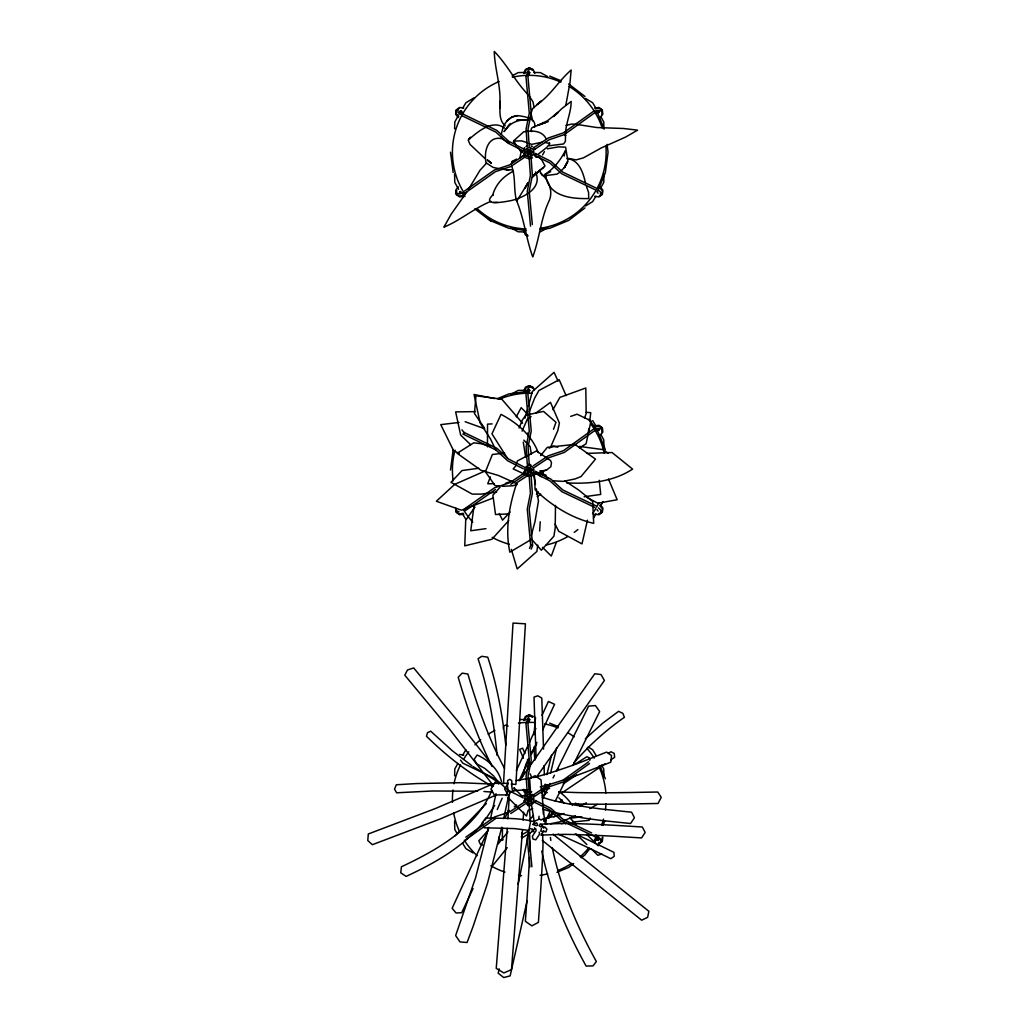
<?xml version="1.0" encoding="UTF-8"?>
<svg xmlns="http://www.w3.org/2000/svg" width="1029" height="1029" viewBox="0 0 1029 1029"><rect width="100%" height="100%" fill="white"/><g stroke="black" fill="none" stroke-linecap="round" stroke-linejoin="round"><path stroke-width="1.5" d="M454.612 128.818L454.779 122.039L458.6 115.068M454.612 775.827L454.779 769.049L457.841 763.467M499.94 108.405L499.94 101.331C500.377 109.55 498.113 119.776 505.226 125.795M603.946 174.094L603.779 182.365L600.717 187.934M487.463 446.818L487.527 424.128L492.119 423.897M502.461 827.586L502.319 840.359M533.987 734.706L535.517 717.393M511.272 164.164L512.339 161.334L516.468 159.122M539.029 816.254L538.913 818.672L541.048 820.036L543.106 818.878M543.325 814.042L543.531 809.797M503.49 783.686L513.021 623.072L525.42 623.806L515.889 784.42L511.246 784.137M509.149 798.067L507.889 818.827M539.646 530.977L540.238 521.793M523.131 820.1L523.645 812.151M507.271 828.319L496.235 968.379L503.876 972.945L511.477 969.64L522.513 829.58M534.463 127.339C537.125 117.975 524.211 116.599 517.857 115.608C507.914 116.136 502.602 125.332 501.406 134.349M531.118 113.267L532.456 108.804L541.498 100.958L537.061 104.482C550.759 95.311 558.824 80.596 571.159 70.036L569.976 82.706L565.86 105.048M503.335 728.982L503.657 725.998L506.049 724.969L508.12 726.101M456.735 190.262L456.452 192.886L459.063 194.031L461.918 193.169M601.824 114.129L602.106 111.518L599.495 110.36L596.627 111.235M601.824 431.961L602.106 429.337L599.495 428.193M514.178 790.401L514.487 787.764M588.395 431.936L588.768 428.977M589.668 421.568L590.762 412.668L586.17 412.32M474.099 505.046L470.755 530.771L485.958 528.649M450.496 470.034L453.184 449.634M602.853 837.194L602.299 841.375L598.955 843.934M537.743 545.138L536.894 551.428L517.201 568.947L511.323 549.345M529.922 151.893L529.459 149.784L530.655 149.089L530.887 150.877L528.25 150.903M597 191.793L598.081 193.233M597 509.625L598.081 511.066M595.932 834.969L599.11 839.252L598.415 840.436L597.347 840.14M462.368 115.557L459.654 111.852L460.362 110.669L461.429 110.978M528.546 471.076L529.253 469.893M528.546 800.253L529.253 799.083L530.437 799.79M519.992 157.926L520.944 152.408L519.967 149.964M528.237 835.188L518.127 884.207M564.201 156.074L565.255 150.8C560.664 159.984 553.731 168.859 544.856 174.48L550.644 171.702M496.004 793.693L490.589 818.428M508.75 795.25L503.695 818.595M522.5 776.779L525.613 765.332M527.105 900.864L510.14 975.878L503.734 977.55L498.165 973.164L499.155 968.868M488.543 827.432L475.617 877.634L455.641 935.554L459.976 941.908L467.076 942.5L473.121 926.37L487.424 883.589L501.74 827.265M527.478 73.393L528.16 70.474L530.462 68.776L532.585 70.345M527.478 391.213L528.16 388.293L530.462 386.608L532.585 388.177M527.478 720.403L528.16 717.483L530.462 715.785L532.585 717.354M587.482 520.159L581.977 543.904L558.696 531.273L555.12 524.121M546.875 774.605L551.557 755.106M550.605 772.985L556.689 747.659M527.555 409.375L524.931 418.134M528.34 406.404L532.289 391.612L554.052 372.344L558.065 381.103M531.286 535.556L534.99 521.652L538.476 500.969L536.289 488.762M506.114 795.674L507.786 789.976M508.39 797.951L510.062 792.253L516.146 790.195M524.829 73.393L526.243 69.496L529.279 67.875L533.176 69.496L534.784 73.393M524.829 391.213L526.243 387.316L529.279 385.708L533.176 387.316L534.244 389.914M524.829 720.403L526.243 716.506L529.279 714.885L533.176 716.506M553.525 429.273L555.982 422.302L543.531 411.407L525.755 415.15L522.488 419.845L519.066 428.013M491.965 790.233C475.835 828.204 437.106 849.954 401.387 866.804L400.77 872.824L406.121 876.412C434.624 863.164 463.14 847.214 483.154 822.403M490.306 476.916L487.759 483.797L494.19 483.656M556.29 542.502L551.287 556.072L542.463 547.287M584.536 418.083L586.17 413.671L585.81 387.984L559.879 397.413L552.959 409.645M529.292 411.857L534.656 398.094L538.913 390.505L559.197 379.74L566.091 395.612M529.523 548.406L530.977 544.881M523.774 73.393L525.382 69.496L529.279 67.875L532.315 69.496M534.939 155.469L535.594 153.887M597.502 191.587L605.374 172.589L608.062 152.202L607.033 144.356M523.774 391.213L525.382 387.316L529.279 385.708L532.315 387.316M534.939 473.301L535.594 471.719M523.774 720.403L525.382 716.506L529.279 714.885L532.495 716.75M534.939 802.479L535.594 800.896M598.711 835.677L594.621 842.365M602.955 825.451L604.769 821.065M527.748 72.802L528.726 71.451L529.691 72.802M529.408 73.11L529.691 72.429L527.928 76.66L531.247 113.177L528.044 129.011L529.228 146.465M527.748 390.634L528.726 389.284L529.691 390.634M529.408 390.943L529.691 390.248L527.928 394.493L531.247 431.01L528.044 446.843L529.228 464.285M531.183 549.087L532.649 545.563L529.202 509.059L532.366 493.213L531.118 475.771M527.748 719.811L528.726 718.461L529.691 719.811M529.408 720.12L529.691 719.438L527.928 723.67L531.247 760.187L528.044 776.02L529.228 793.475M528.031 71.734L525.973 76.66L529.292 113.177L526.089 129.011L527.285 146.465M528.031 389.567L525.973 394.493L529.292 431.01L526.089 446.843L527.285 464.285M528.031 718.744L525.973 723.67L529.292 760.187L526.089 776.02L527.285 793.475M502.165 798.182L497.264 809.54M590.17 818.029L589.193 820.306L578.427 821.438A35.874 2.032 -5.7 0 0 572.381 822.145M522.089 431.151L527.195 419.408L531.08 416.565M504.956 818.235L508.699 809.72M526.063 763.968L528.018 759.569M488.479 829.387L452.143 908.285L456.027 912.967L461.712 912.723L473.057 888.541M456.259 190.648L456.259 194.365L459.603 196.925L463.783 196.372M516.314 770.657L528.237 744.97M529.472 742.308L535.89 728.493M519.079 780.767L529.318 758.695M531.273 754.476L536.906 742.346M542.63 730.024L554.567 704.312L548.431 701.469L542.026 715.284M542.888 798.453L550.296 783.493M553.036 777.963L554.412 775.197M556.457 771.055L588.639 706.126L595.431 705.572L599.65 711.579L572.947 765.473M550.412 810.942L545.126 821.605L543.441 819.2M555.236 801.205L566.104 779.275M525.189 187.844L528.083 182.725L516.687 201.157C513.33 189.696 515.928 177.425 511.696 166.093M516.236 416.835L521.176 407.664L527.568 414.121M531.388 752.842L536.572 744.263M600.717 505.766L603.007 501.586M525.163 187.883L527.993 182.93M542.553 154.903L544.444 151.61M468.517 189.285L479.99 170.287L486.331 163.354M462.613 108.199L465.905 102.759L474.266 97.729M595.945 196.205L592.653 201.633L585.578 205.916M593.476 518.101L595.945 514.024M462.613 755.209L465.905 749.768M494.692 805.437L485.006 820.1M466.896 191.908L451.139 214.238L443.885 227.177C460.465 220.322 474.15 208.205 490.782 201.388M536.469 494.357L538.167 491.759M550.515 447.332L557.808 430.585L559.403 423.048L550.476 402.365L536.25 412.783M541.601 833.979L543.762 830.686M532.971 824.409L534.643 821.875C518.809 817.348 502.036 818.647 485.752 817.991L482.022 823.071L484.299 827.792L514.577 828.589L528.765 830.377M543.839 788.896L546.399 785.05M512.005 161.785L512.339 161.334M519.774 780.471L594.788 673.738L601.026 674.561L604.396 680.491L536.443 777.191M527.658 789.68L525.073 793.359L523.041 789.809M470.523 137.217L468.697 139.661C477.739 131.725 492.492 119.017 504.532 128.059M556.586 770.965L558.515 768.419M458.265 186.828L455.706 190.185L456.259 194.365L459.166 196.179L463.243 195.459M523.62 148.935L524.649 147.571M600.28 117.563L602.853 114.219L602.299 110.039L598.955 107.466L594.775 108.019M600.28 435.396L602.853 432.051L602.299 427.871L598.955 425.299L594.775 425.852M589.797 848.642L584.986 854.919L581.218 857.8M460.272 191.445L459.487 192.23L460.182 193.426L465.481 192.757L495.476 171.65L510.796 166.531L525.317 156.794M460.182 193.426L461.378 192.745M530.604 153.27L531.581 154.247L530.604 155.212L529.626 154.247L531.054 152.665M530.604 471.102L531.581 472.067L530.604 473.044L529.626 472.067L531.054 470.497M510.333 123.493L504.03 131.622L508.969 125.268M529.536 820.152L533.459 815.29M497.882 844.217L507.94 831.805M507.233 847.703L491.849 866.637M541.408 828.551L540.727 831.136L545.962 831.844L546.913 829.13L544.946 827.059L540.469 826.776L539.235 825.824L540.315 823.766L542.283 825.837M540.598 455.628L547.338 447.345L574.889 444.361L595.508 459.127L580.986 476.607L574.915 478.987L563.082 481.392L552.805 480.749M470.034 137.899L468.182 140.163L470.073 144.459L484.993 158.53M474.986 507.065L465.713 520.211L464.761 545.846L491.926 539.26L508.738 520.584M546 788.806L549.254 784.921M500.068 487.193L492.904 495.245L495.528 514.526L509.496 513.87M454.818 835.985L486.28 803.585M552.29 813.064L547.724 817.425M553.293 813.798L548.727 818.158M487.514 831.033L478.794 840.834L480.234 843.986L482.652 845.131M506.152 128.882C511.091 122.091 519.838 119.145 528.006 120.071L516.725 120.187M529.047 800.099L530.655 798.607L529.678 797.642L528.25 797.912M573.873 762.836C588.858 745.742 605.721 730.281 624.397 717.303L622.892 713.393L618.609 711.322L602.698 723.207L585.308 738.848M510.14 511.992L502.538 520.172L499.271 513.587M543.698 167.547L533.421 175.509L545.01 166.029L541.846 159.958L538.849 157.27L535.504 156.537L538.849 157.27M521.201 836.899L522.359 835.728L521.613 832.873M532.443 177.271L540.006 170.338L532.983 175.702M561.062 170.917L564.792 167.11L567.506 161.72L564.381 167.65L567.931 161.36L565.59 147.147L558.413 146.877L547.389 148.832M542 834.622L542.643 834.056L542.99 844.5A106.399 2.74 -85.4 0 1 540.598 891.217L538.399 922.37L531.89 925.856L525.369 921.328L527.581 890.162A106.399 2.74 -85.4 0 0 529.472 857.491M560.175 801.745L562.22 799.957M554.232 812.022L548.573 816.859M533.176 830.969L522.346 837.735M507.014 812.781L509.432 810.736M559.043 172.821L556.818 174.171L544.29 175.74L542.283 175.419L539.685 171.007M514.23 806.839L516.597 805M533.138 474.575L546.528 470.073L550.811 466.729L551.467 462.973L550.618 460.58L536.469 450.946L517.355 460.979L515.619 466.201L513.149 468.877L527.26 475.424M506.873 120.907L511.799 117.087L517.857 115.608M584.986 207.909L568.664 220.425L549.666 228.297L540.251 229.531M573.693 863.588L568.664 867.434L556.972 872.283M528.25 468.722L530.887 468.709L530.655 466.922L529.459 467.616L530.038 468.98M529.922 798.903L528.147 798.645M537.241 496.673L540.739 494.1M563.429 779.866L588.665 761.782M589.488 763.544L564.252 781.628L549.139 786.773L534.398 796.549M464.503 191.06L494.499 169.965L509.818 164.846L524.34 155.109M464.503 508.892L494.499 487.797L509.818 482.678L524.34 472.941M465.481 510.577L495.476 489.482M465.803 837.156L494.499 816.975L509.818 811.855L524.34 802.118M465.481 839.767L495.476 818.66M538.566 153.913L546.605 147.584L549.73 143.88L549.383 142.555M563.223 783.905L576.536 774.94M608.435 753.421L610.93 751.736L614.21 753.369L614.673 757.293L610.93 759.814M562.117 792.742L604.911 763.878M510.796 484.363L525.317 474.626M510.796 813.54L525.317 803.803M533.575 147.777L548.303 137.989L563.429 132.857L593.707 111.158L598.865 110.527L599.457 111.775L598.556 112.38M534.398 149.539L549.139 139.764L564.252 134.619L594.543 112.92L598.955 112.328L598.209 112.367M533.575 465.597L548.303 455.821L563.429 450.676L593.707 428.99L598.865 428.36L599.457 429.607L598.556 430.212M534.398 467.372L549.139 457.596L564.252 452.451L594.543 430.752L598.955 430.161L597.656 429.685M533.575 794.787L548.303 784.998M526.989 476.067L516.931 482.614C509.355 504.969 504.892 528.713 509.831 552.174L530.051 540.186M513.471 171.148C503.413 176.216 495.631 184.268 492.672 195.253L493.097 194.661C480.119 207.112 506.422 201.452 511.683 200.462C524.417 197.221 542.862 187.985 535.53 171.933M574.761 764.38L586.954 756.701L589.746 758.167L589.81 760.328M529.562 830.429L521.857 834.776M599.392 843.188L602.299 841.375L602.209 837.477M553.795 816.923L556.174 815.47M579.494 447.834L586.08 443.808L591.006 420.861L577.089 414.198L570.683 416.385M549.139 448.245L553.19 445.904L557.795 447.229M512.185 75.85L518.153 72.596L526.102 72.429M547.66 227.808L540.405 231.795M510.898 394.416L518.153 390.428L526.102 390.261M538.643 819.431L534.141 821.335L531.427 803.983M597.244 804.434L589.81 808.588M586.363 802.839L583.957 804.163A57.302 10.457 -31 0 1 579.932 806.247M539.312 474.806L543.273 472.8M522.796 796.047L525.356 794.812M529.189 792.96L531.761 791.713M541.498 793.205L542.412 792.767M494.73 782.4L496.866 781.371L473.07 766.541M534.18 823.997L536.752 822.776L537.665 825.181L536.623 825.721L532.868 824.499M493.418 783.725L435.46 808.511L368.318 833.979L367.765 840.526L372.382 844.693L439.524 819.238L496.145 795.057M458.098 109.254L457.931 112.302L460.13 114.348M600.46 195.137L600.614 192.089L598.428 190.043M492.994 498.087L461.429 510.204L436.36 501.252L454.728 484.35L485.508 470.793M598.518 513.818L600.923 512.764L600.614 509.921L598.428 507.876M598.518 842.995L600.923 841.941L600.614 839.098L598.428 837.053M526.012 146.542L527.581 145.886M528.006 152.112L529.382 152.112M532.546 157.861L529.279 158.736L526.012 157.861M497.2 398.776L508.892 393.927L529.279 391.252M528.006 469.944L529.382 469.944M532.546 475.694L527.581 476.35M528.006 799.121L529.382 799.121M566.001 125.358L571.815 124.072L575.944 124.303L596.897 127.545L623.535 128.496L637.581 130.168L625.478 137.14L601.463 147.842L583.482 157.823L576.214 159.881L567.712 158.312M520.481 157.115L524.841 155.443M505.419 483.386L511.284 481.199M546.335 122.207L532.032 127.609L531.118 129.178L531.569 131.571M548.238 121.641L537.627 125.332L547.441 120.766L558.207 112.277L553.576 116.599L561.988 108.482L571.159 101.434C571.211 113.254 565.14 124.007 565.487 135.867L565.487 135.211L565.397 141.41L563.583 143.957L549.1 145.784M532.739 808.82L528.16 810.35L526.501 816.061L508.159 797.719M541.395 792.021L543.595 791.301M542.515 795.378L544.701 794.658M601.836 854.006L597.836 855.292L591.019 848.603M516.957 484.543L512.725 485.765L502.113 486.305M543.544 789.822L544.958 791.314L544.328 793.269L547.287 792.6M544.457 789.616L549.589 788.446M595.302 108.945L599.392 108.225L602.299 110.039M595.302 426.765L599.392 426.045L602.299 427.871L602.377 430.161M463.243 513.291L459.166 514.011L456.259 512.185L455.706 508.004M531.89 777.847L516.249 780.509M511.863 169.836L506.242 169.759M514.86 141.05L521.587 140.87L527.388 142.709M540.199 471.179L546.528 470.073M584.125 496.775L600.717 494.434L599.251 480.311M597.733 110.617L597.656 111.852M478.652 468.272L462.034 470.549L450.998 482.331L472.195 494.087L480.929 494.139L496.621 492.055M463.783 514.204L459.603 514.757L456.259 512.185L456.13 508.75M530.964 805.527L527.581 805.527M459.95 191.638L461.275 191.999M527.221 789.745L515.4 790.491M504.609 453.004L492.376 454.496L485.456 471.706L494.936 485.521L499.181 486.164M459.05 422.456L440.746 424.63L453.622 450.728L459.281 453.467M544.624 818.235L556.033 816.203A57.302 10.457 -31 0 0 563.982 813.463M550.631 823.714L559.48 821.939A57.302 10.457 -31 0 0 575.455 815.791M581.848 816.859L578.015 817.27A35.874 2.032 -5.7 0 0 570.516 818.158M540.881 835.085L563.969 834.365A92.79 3.807 3.8 0 1 613.567 836.23L641.582 837.928L645.183 832.435L642.315 826.994L614.3 825.297A92.79 3.807 3.8 0 0 564.689 823.419L541.614 824.139L543.762 828.229M459.474 108.186L456.259 110.039L455.706 114.219L458.265 117.563M599.084 196.205L602.299 194.365L602.853 190.185L600.28 186.828M599.084 514.037L602.299 512.185L602.853 508.004L600.28 504.66M586.569 453.403L612.075 452.541L632.591 469.108C612.975 481.881 589.488 484.093 566.67 482.897M500.48 839.947L503.13 839.728M541.949 142.208L531.659 144.382L529.356 143.494M528.211 151.327L528.957 151.302M528.211 469.16L528.957 469.121M528.211 798.337L528.957 798.311M493.586 202.494L497.56 202.353M519.735 719.58L526.102 719.438M475.514 411.626L455.654 411.896L460.658 435.061L470.665 444.695M517.728 119.93L524.533 120.02M534.051 72.467L540.405 72.596L547.66 76.583M502.769 138.954C487.81 134.658 483.514 152.151 486.112 162.801L493.058 167.393L499.206 168.692M524.507 231.937L518.153 231.795L510.898 227.808M570.336 803.829L575.983 803.996A97.318 3.254 -1.3 0 0 628.59 804.009L658.02 803.482L661.235 797.359L657.763 792.021L628.333 792.549A97.318 3.254 -1.3 0 1 575.726 792.536L558.567 791.893M477.623 791.211L432.193 791.005L396.641 792.793L394.531 789.179L396.319 784.767L416.552 783.558L460.452 782.709L492.209 784.098M483.9 791.481L492.531 792.137M579.494 446.419L603.135 449.622L608.293 453.416M463.783 108.019L459.603 107.466L456.259 110.039L456.13 113.473L458.805 116.65M594.775 196.372L598.955 196.925L602.299 194.365L602.415 190.931L599.753 187.754M526.141 230.573L508.892 228.297L489.881 220.425L474.819 208.874M594.775 514.204L598.955 514.757L602.299 512.185L602.415 508.75L599.753 505.586M459.603 754.476L463.783 755.029M529.33 152.343L528.147 151.636M529.33 470.176L528.147 469.468M599.11 839.252L597.926 838.545L597.669 840.333L594.942 836.641L561.847 820.846L549.872 810.003L534.27 802.118M459.654 111.852L460.825 112.56M528.996 153.848L529.729 153.964M501.342 169.013L508.763 170.132M544.868 823.393L547.004 823.779M545.036 142.439L548.496 143.275M494.756 398.596L474.022 394.48L480.119 422.893L490.511 439.023L495.798 449.956M538.707 473.417L546.142 475.269M535.324 156.344L538.591 157.218M544.894 820.55L546.077 820.898M490.576 446.547L481.405 443.795L473.777 442.804L457.146 453.3L481.019 470.317L498.563 475.527L516.944 483.784M542.347 797.346L549.486 799.533A97.626 13.621 5.2 0 0 602.235 809.116L631.587 812.203L634.443 817.746L630.558 823.522L601.219 820.447A97.626 13.621 5.2 0 1 555.403 812.601M542.746 809.116L548.457 810.852A97.626 13.621 5.2 0 0 552.509 811.907M465.159 421.723L484.762 428.784M531.659 831.033L533.781 831.676L532.546 829.323M543.183 789.526L541.035 788.613M567.082 158.556C579.726 160.035 583.25 173.374 585.694 183.702M535.672 828.641L536.173 830.57L532.366 836.255L533.022 839.085L535.787 839.793L539.646 834.043L539.145 832.101M529.691 152.575L528.996 150.916L530.655 151.597M528.726 73.393L527.748 72.429M528.726 720.403L527.748 719.438M549.666 76.095L561.358 80.944M530.964 145.886L532.546 146.542M527.98 235.988L525.382 234.908L523.774 231.01M549.666 723.104L558.438 726.744M558.104 834.159L563.043 836.243A60.827 2.675 26.1 0 1 594.389 850.687L610.827 858.713L614.249 856.295L613.94 852.359L597.502 844.346A60.827 2.675 26.1 0 0 575.262 833.94M510.641 792.536L508.377 791.571L507.644 786.735M459.063 511.863L456.452 510.718M530.076 828.538L533.897 829.798L534.939 829.258L534.527 827.779M575.352 803.096L581.308 805.771M595.932 187.96L562.837 172.165L550.875 161.321L535.26 153.424M594.942 189.632L561.847 173.837L549.872 162.994L534.27 155.109M595.932 505.792L562.837 489.984L550.875 479.141L535.26 471.256M594.942 507.464L561.847 491.669L549.872 480.826L534.27 472.928M591.611 832.911L562.837 819.174L550.875 808.318L535.26 800.433M462.818 116.148L495.837 132.098L507.76 142.992L523.324 150.954M462.818 433.981L495.837 449.93L507.76 460.825L523.324 468.787M509.291 143.147L503.49 139.764L501.226 136.728M524.34 149.282L508.763 141.32L496.84 130.426L463.822 114.476L461.095 110.785L461.545 111.376M524.34 467.115L508.763 459.153L496.84 448.258L463.822 432.309L464.259 432.913L462.008 429.839M523.324 797.964L507.76 790.002L495.837 779.107L462.818 763.158L460.555 760.097M586.62 497.29L597.875 503.258L617.143 499.734L608.512 479.064M492.634 786.452C468.272 773.062 446.29 755.646 426.456 736.249L427.485 732.712L430.688 731.182L452.194 750.655L471.771 765.666M585.578 98.475L592.653 102.759L595.945 108.199M588.138 746.977L592.653 749.768L595.945 755.209M472.98 852.925L465.905 848.642L462.613 843.201M525.124 790.092L529.086 792.51M543.582 820.923L545.975 822.428L544.56 819.418L543.299 810.389L541.061 779.905L535.054 775.725L529.626 778.593L530.617 793.526M490.151 162.376L491.425 163.199L487.244 159.907L490.151 162.376L487.875 160.485M538.759 474.986L541.331 476.671M564.998 480.967L578.697 490.036L592.691 501.432L593.694 523.362C571.275 518.076 551.673 505.625 535.157 489.855L534.321 473.906M525.973 234.059L527.684 235.319M568.664 83.966L584.986 96.494M488.158 218.778L491.502 221.351M542.257 840.359L641.633 920.196L647.614 917.353L648.875 911.308L552.997 834.159M530.951 151.932L529.626 151.572L529.266 152.897M530.359 798.478L531.054 799.674M523.169 152.897L517.677 147.507M598.235 845.787L586.607 834.39M569.616 817.746L576.073 824.062M586.852 844.526L576.459 834.352M562.529 820.705L565.744 823.843M540.418 173.013C549.036 179.882 553.924 191.883 548.483 202.211C540.611 219.704 539.479 239.101 532.713 256.89C525.909 238.046 524.031 217.801 515.992 199.279M513.87 787.918L522.372 796.42M493.83 776.123L484.813 768.419L476.71 763.84L474.15 759.376L477.16 755.016C488.479 760.071 498.525 769.255 501.496 781.641M523.838 440.129L530.089 446.586L531.363 454.136M540.264 470.575L547.737 478.344M530.99 538.579L541.344 550.206L553.924 536.199L555.21 527.89L555.493 505.445M546.232 138.966C542.167 130.271 531.671 130.361 523.632 131.853L513.664 140.87L516.365 145.784L514.23 142.902M528.353 94.925C515.336 81.677 507.233 64.647 494.267 51.45C494.653 68.441 500.686 84.751 499.94 101.871M522.552 423.241L501.74 399.136L476.015 395.779L474.433 413.439L484.222 427.678M572.394 805.09L568.818 800.575A44.44 12.116 61.8 0 0 559.094 791.88M533.897 147.571L534.939 148.935M462.008 192.847L464.902 196.616M588.832 419.343L597.502 430.636L605.374 449.634M491.142 763.685L458.535 722.011L413.671 667.937L407.458 670.008L404.783 675.178L449.647 729.239L493.393 785.706M529.24 96.083L532.958 101.781L534.218 107.608M494.602 777.139L498.718 783.995M530.038 798.17L528.996 797.925L529.691 799.584L529.511 798.813M507.027 457.712L491.965 433.801L501.02 414.365C517.163 422.893 531.671 435.164 538.244 452.67M592.653 420.591L595.945 426.032M462.613 514.024L465.905 519.465M600.717 116.457L603.779 122.039L603.946 128.818M600.717 434.289L603.779 439.872L603.946 448.129M458.6 189.336L454.779 182.365L454.599 174.094M601.476 764.869L603.779 769.049L603.946 777.319M457.069 833.554L454.779 829.374L454.599 821.103M504.519 768.431C488.582 738.565 477.456 706.421 467.886 674.034L462.188 673.133L458.201 677.249C467.179 707.836 477.739 738.089 492.119 766.592M523.8 789.282L526.655 794.825M524.97 753.588L522.629 748.147L519.645 749.434L523.439 758.257M527.465 759.389L530.154 765.653M526.141 764.534L528.211 769.332M530.167 773.872L531.337 776.612M530.655 469.43L529.678 468.465L528.996 470.124M597.502 112.804L604.164 128.882M527.748 390.248L528.031 390.943M599.933 765.666L605.374 778.824M586.453 186.39L588.588 192.41L588.717 198.546C572.317 198.957 548.92 196.912 545.897 176.216M541.807 472.44L542.836 475.321M545.331 784.111L546.206 786.696M532.623 120.817L531.26 114.515M527.53 433.068L528.34 436.052M552.303 847.973C560.728 887.898 576.536 925.959 596.357 961.523L593.026 965.909L586.131 966.077C566.04 930.075 550.129 891.487 541.743 851.034M533.819 475.025L535.466 484.183M523.272 442.097L525.665 457.3M511.76 786.105L512.506 791.005M550.399 837.465L550.849 840.487M450.496 152.202L453.184 172.589M529.176 469.983L529.266 470.729M529.176 799.173L529.266 799.906M505.792 745.369C502.551 715.489 497.2 685.751 487.746 657.171L481.701 656.309L478.061 658.766C488.453 690.047 493.946 722.692 497.136 755.427M534.848 760.225L533.922 747.041M532.34 224.566L529.202 191.227L532.366 175.393L531.118 157.951M530.54 226.161L527.26 191.24L530.411 175.393L529.163 157.951M530.694 545.576L527.26 509.059L530.411 493.225L529.163 475.784M529.202 838.236L531.903 866.817M529.948 866.817L527.26 838.249L530.411 822.403L529.163 804.961M529.613 833.001L529.961 843.446A106.399 2.74 -85.4 0 1 529.755 850.996M543.531 749.086L541.781 698.022L537.743 695.81L534.012 697.109L536.096 757.987M544.663 785.05L544.791 789.32M544.058 765.705L544.341 774.773M498.782 837.194L498.782 841.825M511.786 785.539L511.786 780.638L509.702 779.339L507.619 780.574L507.619 785.539M605.888 146.028A76.853 76.853 0 0 1 540.084 228.297M526.205 228.991A76.853 76.853 0 0 1 477.147 208.681M465.147 194.558A76.853 76.853 0 0 1 499.142 81.497M512.365 77.226A76.853 76.853 0 0 1 560.831 82.114M569.024 86.423A76.853 76.853 0 0 1 602.184 127.879M524.443 154.993A5.582 5.582 0 0 1 523.89 153.643M523.89 150.761A5.582 5.582 0 0 1 524.443 149.411M598.711 502.988A76.853 76.853 0 0 1 596.588 507.117M595.842 508.455A76.853 76.853 0 0 1 592.537 513.677M577.899 529.549A76.853 76.853 0 0 1 574.195 532.392M567.712 536.585A76.853 76.853 0 0 1 546.18 545.01M509.381 544.264A76.853 76.853 0 0 1 492.184 537.344M472.8 522.153A76.853 76.853 0 0 1 463.5 509.779M453.184 480.826A76.853 76.853 0 0 1 455.037 450.136M499.142 399.316A76.853 76.853 0 0 1 532.353 393.232M590.723 423.858A76.853 76.853 0 0 1 604.255 453.12M534.102 472.813A5.582 5.582 0 0 1 533.215 473.97M527.838 475.411A5.582 5.582 0 0 1 526.488 474.858M524.443 472.813A5.582 5.582 0 0 1 523.89 471.475M527.838 464.645A5.582 5.582 0 0 1 530.72 464.645M605.991 803.829A76.853 76.853 0 0 1 605.374 810.016M603.521 819.097A76.853 76.853 0 0 1 601.682 824.988M595.842 837.632A76.853 76.853 0 0 1 593.411 841.568M588.807 847.832A76.853 76.853 0 0 1 580.266 856.72M571.635 863.344A76.853 76.853 0 0 1 557.975 870.508M547.685 873.827A76.853 76.853 0 0 1 540.084 875.306M521.562 875.679A76.853 76.853 0 0 1 518.475 875.306M504.956 872.116A76.853 76.853 0 0 1 490.846 865.775M477.147 855.691A76.853 76.853 0 0 1 464.311 840.269M459.191 830.763A76.853 76.853 0 0 1 453.686 813.077M452.477 802.286A76.853 76.853 0 0 1 452.979 789.95M453.982 783.815A76.853 76.853 0 0 1 460.529 764.843M463.5 759.453A76.853 76.853 0 0 1 468.774 751.8M474.935 744.867A76.853 76.853 0 0 1 480.659 739.684M488.222 734.243A76.853 76.853 0 0 1 494.923 730.461M518.475 723.117A76.853 76.853 0 0 1 535.44 722.602M544.675 723.914A76.853 76.853 0 0 1 557.975 727.902M567.712 732.648A76.853 76.853 0 0 1 574.195 736.841M586.787 748.224A76.853 76.853 0 0 1 594.247 758.154M598.711 766.245A76.853 76.853 0 0 1 605.888 793.037M534.102 802.003A5.582 5.582 0 0 1 532.07 804.035M527.838 804.601A5.582 5.582 0 0 1 526.488 804.035M524.443 802.003A5.582 5.582 0 0 1 523.89 800.652M524.443 796.42A5.582 5.582 0 0 1 526.488 794.375M532.07 794.375A5.582 5.582 0 0 1 534.102 796.42M558.888 797.822A44.44 12.116 61.8 0 1 564.059 803.122M561.255 823.676A35.874 2.032 -5.7 0 1 564.226 823.226M566.709 778.902A92.713 10.689 -22.5 0 0 584.716 772.457L610.802 762.167L611.56 755.556L606.634 752.096L580.536 762.373A92.713 10.689 -22.5 0 1 533.356 777.538M563.66 779.931A92.713 10.689 -22.5 0 1 540.199 786.953M526.038 151.803L526.372 153.141L527.71 152.806L527.375 151.469L526.038 151.803M526.038 469.636L526.372 470.973L527.71 470.639L527.375 469.301L526.038 469.636M526.038 798.813L526.372 800.15L527.71 799.816L527.375 798.478L526.038 798.813M530.874 151.61L531.208 152.948L532.546 152.614L532.212 151.276L530.874 151.61M530.874 469.443L531.208 470.78L532.546 470.446L532.212 469.108L530.874 469.443M530.874 798.62L531.208 799.957L532.546 799.623L532.212 798.285L530.874 798.62M527.08 149.488L527.08 150.864L528.456 150.864L528.456 149.488L527.08 149.488M527.08 467.32L527.08 468.697L528.456 468.684L528.456 467.307L527.08 467.32M527.08 796.497L527.08 797.874L528.456 797.874L528.456 796.497L527.08 796.497M529.909 800.562L529.909 801.938L531.298 801.938L531.298 800.562L529.909 800.562M508.094 783.339L504.673 789.114L508.094 794.902L494.319 794.902L490.897 789.114L494.512 783.339L508.094 783.339M529.922 796.202L529.562 797.526L530.887 797.887L531.247 796.562L529.922 796.202M527.748 153.707L527.272 155.006L528.572 155.469L529.035 154.183L527.748 153.707M527.748 471.539L527.272 472.838L528.572 473.301L529.035 472.002L527.748 471.539M527.748 800.716L527.272 802.015L528.572 802.479L529.035 801.192L527.748 800.716M514.539 143.327L513.51 141.487L514.539 143.327M526.964 156.215A4.63 4.63 0 0 0 533.91 152.202A4.63 4.63 0 0 0 526.964 148.189A4.63 4.63 0 0 0 526.964 156.215M526.964 474.035A4.63 4.63 0 0 0 533.91 470.034A4.63 4.63 0 0 0 526.964 466.021A4.63 4.63 0 0 0 526.964 474.035M526.964 803.225A4.63 4.63 0 0 0 533.91 799.211A4.63 4.63 0 0 0 526.964 795.198A4.63 4.63 0 0 0 526.964 803.225"/></g></svg>
